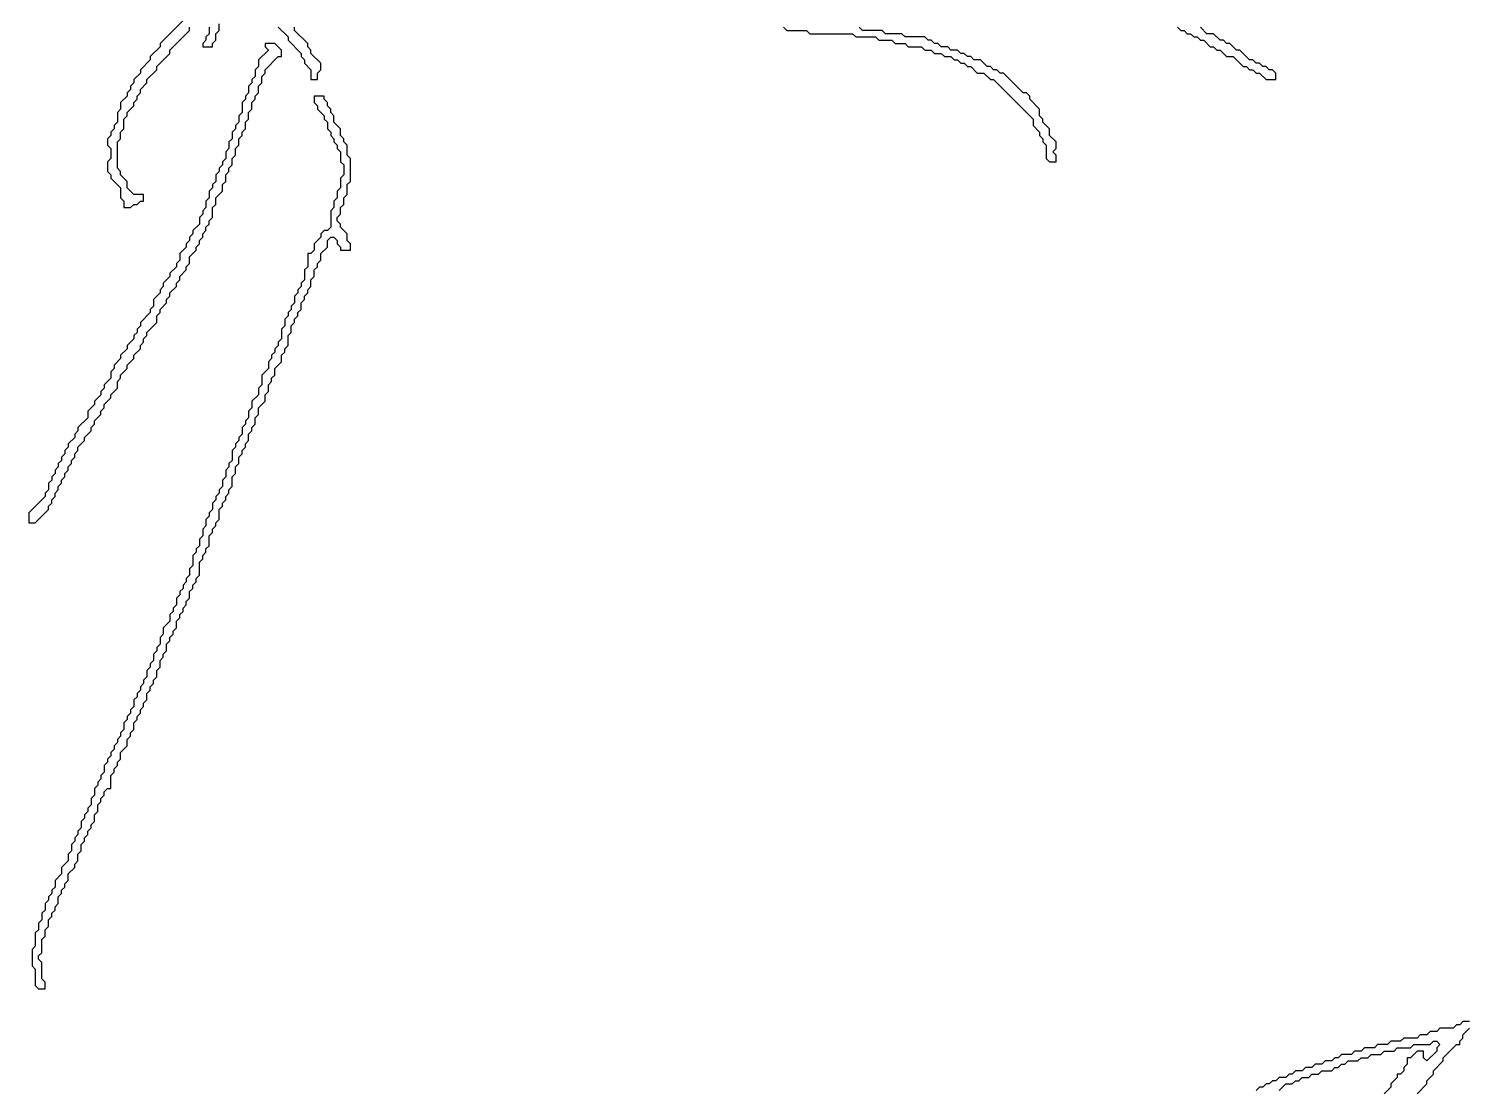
# Model space of a CAD drawing. Header units: metres. Extents: x 0 to 100, y 0 to 129.
# Drawn here: x 35.65 to 46.6, y 77.47 to 85.54 of the extents above; entities that cross this region are included whole.
import ezdxf

# ---------------------------------------------------------------- set-up
doc = ezdxf.new("R2010")
doc.units = ezdxf.units.M

msp = doc.modelspace()

# ---------------------------------------------------------------- linework, layer by layer
for points in [[(36.825, 85.6), (36.65, 85.425), (36.65, 85.4), (36.575, 85.325), (36.575, 85.3), (36.5, 85.225), (36.5, 85.2), (36.45, 85.15), (36.45, 85.125), (36.425, 85.1), (36.425, 85.075), (36.4, 85.05), (36.4, 85.025), (36.35, 84.975), (36.35, 84.925), (36.325, 84.9), (36.325, 84.825), (36.3, 84.8), (36.3, 84.775), (36.275, 84.75), (36.275, 84.725), (36.25, 84.7), (36.25, 84.65), (36.275, 84.625), (36.275, 84.55), (36.25, 84.525), (36.25, 84.45), (36.275, 84.425), (36.275, 84.4), (36.35, 84.325), (36.35, 84.25), (36.375, 84.225), (36.375, 84.175), (36.425, 84.175), (36.45, 84.2), (36.475, 84.2), (36.5, 84.225), (36.525, 84.225), (36.525, 84.275), (36.45, 84.275), (36.4, 84.325), (36.4, 84.375), (36.35, 84.425), (36.35, 84.45), (36.325, 84.475), (36.325, 84.675), (36.35, 84.7), (36.35, 84.75), (36.375, 84.775), (36.375, 84.85), (36.4, 84.875), (36.4, 84.9), (36.45, 84.95), (36.45, 84.975), (36.475, 85), (36.475, 85.025), (36.5, 85.05), (36.5, 85.075), (36.55, 85.125), (36.55, 85.15), (36.625, 85.225), (36.625, 85.25), (36.725, 85.35), (36.725, 85.375), (36.875, 85.525), (36.875, 85.55)], [(37.025, 85.55), (37.025, 85.5), (37, 85.475), (37, 85.45), (36.975, 85.425), (36.975, 85.4), (37.05, 85.4), (37.05, 85.425), (37.075, 85.45), (37.075, 85.5), (37.1, 85.525), (37.1, 85.575)], [(37.55, 85.55), (37.625, 85.475), (37.625, 85.45), (37.725, 85.35), (37.725, 85.325), (37.75, 85.3), (37.75, 85.275), (37.8, 85.225), (37.8, 85.15), (37.85, 85.15), (37.85, 85.2), (37.875, 85.225), (37.875, 85.275), (37.8, 85.35), (37.8, 85.375), (37.775, 85.4), (37.775, 85.425), (37.675, 85.525), (37.675, 85.55)], [(41.4, 85.55), (41.425, 85.525), (41.575, 85.525), (41.6, 85.5), (41.925, 85.5), (41.95, 85.475), (42.1, 85.475), (42.125, 85.45), (42.225, 85.45), (42.25, 85.425), (42.325, 85.425), (42.35, 85.4), (42.45, 85.4), (42.475, 85.375), (42.525, 85.375), (42.55, 85.35), (42.6, 85.35), (42.625, 85.325), (42.675, 85.325), (42.7, 85.3), (42.725, 85.3), (42.75, 85.275), (42.775, 85.275), (42.8, 85.25), (42.825, 85.25), (42.875, 85.2), (42.925, 85.2), (42.975, 85.15), (43, 85.15), (43.3, 84.85), (43.3, 84.8), (43.35, 84.75), (43.35, 84.725), (43.375, 84.7), (43.375, 84.675), (43.4, 84.65), (43.4, 84.55), (43.425, 84.525), (43.475, 84.525), (43.475, 84.575), (43.45, 84.6), (43.475, 84.625), (43.475, 84.675), (43.425, 84.725), (43.425, 84.775), (43.375, 84.825), (43.375, 84.85), (43.35, 84.875), (43.35, 84.925), (43.275, 85), (43.275, 85.025), (43.25, 85.05), (43.225, 85.05), (43.075, 85.2), (43.05, 85.2), (43.025, 85.225), (43, 85.225), (42.975, 85.25), (42.95, 85.25), (42.9, 85.3), (42.85, 85.3), (42.825, 85.325), (42.8, 85.325), (42.775, 85.35), (42.75, 85.35), (42.725, 85.375), (42.675, 85.375), (42.65, 85.4), (42.6, 85.4), (42.575, 85.425), (42.55, 85.425), (42.525, 85.45), (42.5, 85.45), (42.475, 85.475), (42.325, 85.475), (42.3, 85.5), (42.175, 85.5), (42.15, 85.525), (42, 85.525), (41.975, 85.55)], [(44.4, 85.55), (44.425, 85.525), (44.45, 85.525), (44.475, 85.5), (44.5, 85.5), (44.525, 85.475), (44.55, 85.475), (44.575, 85.45), (44.6, 85.45), (44.65, 85.4), (44.675, 85.4), (44.7, 85.375), (44.725, 85.375), (44.775, 85.325), (44.825, 85.325), (44.9, 85.25), (44.925, 85.25), (44.95, 85.225), (44.975, 85.225), (45, 85.2), (45.025, 85.2), (45.075, 85.15), (45.15, 85.15), (45.15, 85.2), (45.125, 85.225), (45.1, 85.225), (45.075, 85.25), (45.05, 85.25), (45.025, 85.275), (45, 85.275), (44.975, 85.3), (44.95, 85.3), (44.875, 85.375), (44.85, 85.375), (44.8, 85.425), (44.775, 85.425), (44.75, 85.45), (44.725, 85.45), (44.675, 85.5), (44.625, 85.5), (44.575, 85.55)], [(37.45, 85.425), (37.45, 85.4), (37.475, 85.375), (37.4, 85.3), (37.4, 85.25), (37.375, 85.225), (37.375, 85.175), (37.35, 85.15), (37.35, 85.125), (37.325, 85.1), (37.325, 85.05), (37.3, 85.025), (37.3, 85), (37.275, 84.975), (37.275, 84.9), (37.25, 84.875), (37.25, 84.825), (37.225, 84.8), (37.225, 84.775), (37.2, 84.75), (37.2, 84.7), (37.175, 84.675), (37.175, 84.625), (37.15, 84.6), (37.15, 84.55), (37.125, 84.525), (37.125, 84.5), (37.1, 84.475), (37.1, 84.45), (37.075, 84.425), (37.075, 84.375), (37.05, 84.35), (37.05, 84.325), (37.025, 84.3), (37.025, 84.25), (37, 84.225), (37, 84.175), (36.975, 84.15), (36.975, 84.125), (36.95, 84.1), (36.95, 84.05), (36.9, 84), (36.9, 83.975), (36.875, 83.95), (36.875, 83.925), (36.85, 83.9), (36.85, 83.875), (36.8, 83.825), (36.8, 83.775), (36.775, 83.75), (36.775, 83.725), (36.725, 83.675), (36.725, 83.65), (36.675, 83.6), (36.675, 83.575), (36.65, 83.55), (36.65, 83.525), (36.6, 83.475), (36.6, 83.425), (36.575, 83.4), (36.575, 83.375), (36.5, 83.3), (36.5, 83.275), (36.475, 83.25), (36.475, 83.225), (36.45, 83.2), (36.45, 83.175), (36.4, 83.125), (36.4, 83.1), (36.35, 83.05), (36.35, 83.025), (36.3, 82.975), (36.3, 82.95), (36.275, 82.925), (36.275, 82.875), (36.225, 82.825), (36.225, 82.8), (36.2, 82.775), (36.2, 82.75), (36.15, 82.7), (36.15, 82.675), (36.1, 82.625), (36.1, 82.575), (36.025, 82.5), (36.025, 82.475), (36, 82.45), (36, 82.425), (35.95, 82.375), (35.95, 82.35), (35.925, 82.325), (35.925, 82.3), (35.9, 82.275), (35.9, 82.25), (35.875, 82.225), (35.875, 82.2), (35.85, 82.175), (35.85, 82.15), (35.825, 82.125), (35.825, 82.1), (35.8, 82.075), (35.8, 82.025), (35.775, 82), (35.775, 81.975), (35.65, 81.85), (35.65, 81.775), (35.7, 81.775), (35.8, 81.875), (35.8, 81.9), (35.825, 81.925), (35.825, 81.95), (35.85, 81.975), (35.85, 82), (35.875, 82.025), (35.875, 82.05), (35.9, 82.075), (35.9, 82.1), (35.925, 82.125), (35.925, 82.15), (35.95, 82.175), (35.95, 82.2), (35.975, 82.225), (35.975, 82.25), (36, 82.275), (36, 82.3), (36.025, 82.325), (36.025, 82.35), (36.075, 82.4), (36.075, 82.425), (36.125, 82.475), (36.125, 82.5), (36.15, 82.525), (36.15, 82.55), (36.2, 82.6), (36.2, 82.625), (36.225, 82.65), (36.225, 82.675), (36.275, 82.725), (36.275, 82.75), (36.325, 82.8), (36.325, 82.85), (36.35, 82.875), (36.35, 82.9), (36.4, 82.95), (36.4, 82.975), (36.45, 83.025), (36.45, 83.05), (36.5, 83.1), (36.5, 83.125), (36.525, 83.15), (36.525, 83.175), (36.55, 83.2), (36.55, 83.225), (36.625, 83.3), (36.625, 83.35), (36.65, 83.375), (36.65, 83.4), (36.7, 83.45), (36.7, 83.475), (36.725, 83.5), (36.725, 83.525), (36.775, 83.575), (36.775, 83.6), (36.8, 83.625), (36.8, 83.65), (36.85, 83.7), (36.85, 83.725), (36.875, 83.75), (36.875, 83.8), (36.925, 83.85), (36.925, 83.875), (36.95, 83.9), (36.95, 83.925), (36.975, 83.95), (36.975, 83.975), (37, 84), (37, 84.025), (37.025, 84.05), (37.025, 84.075), (37.05, 84.1), (37.05, 84.175), (37.075, 84.2), (37.075, 84.25), (37.125, 84.3), (37.125, 84.35), (37.15, 84.375), (37.15, 84.425), (37.175, 84.45), (37.175, 84.475), (37.2, 84.5), (37.2, 84.55), (37.225, 84.575), (37.225, 84.625), (37.25, 84.65), (37.25, 84.7), (37.275, 84.725), (37.275, 84.75), (37.3, 84.775), (37.3, 84.825), (37.325, 84.85), (37.325, 84.9), (37.35, 84.925), (37.35, 84.975), (37.375, 85), (37.375, 85.025), (37.4, 85.05), (37.4, 85.1), (37.425, 85.125), (37.425, 85.175), (37.45, 85.2), (37.45, 85.225), (37.55, 85.325), (37.575, 85.325), (37.575, 85.375), (37.525, 85.425), (37.45, 85.425)], [(37.825, 85.025), (37.825, 84.975), (37.85, 84.95), (37.85, 84.925), (37.9, 84.875), (37.9, 84.85), (37.925, 84.825), (37.925, 84.775), (37.95, 84.75), (37.95, 84.725), (37.975, 84.7), (37.975, 84.675), (38, 84.65), (38, 84.625), (38.025, 84.6), (38.025, 84.525), (38.05, 84.5), (38.05, 84.425), (38.025, 84.4), (38.025, 84.325), (38, 84.3), (38, 84.25), (37.975, 84.225), (37.975, 84.175), (37.95, 84.15), (37.95, 84.025), (37.925, 84), (37.9, 84), (37.875, 83.975), (37.875, 83.95), (37.825, 83.9), (37.825, 83.85), (37.8, 83.825), (37.775, 83.825), (37.775, 83.725), (37.75, 83.7), (37.75, 83.625), (37.725, 83.6), (37.725, 83.575), (37.7, 83.55), (37.7, 83.525), (37.675, 83.5), (37.675, 83.45), (37.65, 83.425), (37.65, 83.4), (37.625, 83.375), (37.625, 83.35), (37.6, 83.325), (37.6, 83.275), (37.575, 83.25), (37.575, 83.175), (37.55, 83.15), (37.55, 83.125), (37.525, 83.1), (37.525, 83.075), (37.5, 83.05), (37.5, 83.025), (37.475, 83), (37.475, 82.95), (37.425, 82.9), (37.425, 82.825), (37.4, 82.8), (37.4, 82.75), (37.35, 82.7), (37.35, 82.65), (37.325, 82.625), (37.325, 82.575), (37.3, 82.55), (37.3, 82.525), (37.275, 82.5), (37.275, 82.45), (37.25, 82.425), (37.25, 82.4), (37.225, 82.375), (37.225, 82.35), (37.2, 82.325), (37.2, 82.25), (37.175, 82.225), (37.175, 82.2), (37.15, 82.175), (37.15, 82.125), (37.125, 82.1), (37.125, 82.05), (37.1, 82.025), (37.1, 82), (37.075, 81.975), (37.075, 81.95), (37.05, 81.925), (37.05, 81.875), (37.025, 81.85), (37.025, 81.825), (37, 81.8), (37, 81.75), (36.975, 81.725), (36.975, 81.675), (36.95, 81.65), (36.95, 81.6), (36.925, 81.575), (36.925, 81.55), (36.9, 81.525), (36.9, 81.45), (36.875, 81.425), (36.875, 81.375), (36.85, 81.35), (36.85, 81.325), (36.825, 81.3), (36.825, 81.275), (36.8, 81.25), (36.8, 81.225), (36.775, 81.2), (36.775, 81.15), (36.75, 81.125), (36.75, 81.1), (36.725, 81.075), (36.725, 81.025), (36.675, 80.975), (36.675, 80.925), (36.65, 80.9), (36.65, 80.85), (36.625, 80.825), (36.625, 80.8), (36.6, 80.775), (36.6, 80.725), (36.575, 80.7), (36.575, 80.675), (36.55, 80.65), (36.55, 80.6), (36.525, 80.575), (36.525, 80.55), (36.5, 80.525), (36.5, 80.5), (36.475, 80.475), (36.475, 80.45), (36.45, 80.425), (36.45, 80.375), (36.425, 80.35), (36.425, 80.325), (36.4, 80.3), (36.4, 80.275), (36.375, 80.25), (36.375, 80.2), (36.35, 80.175), (36.35, 80.15), (36.325, 80.125), (36.325, 80.1), (36.3, 80.075), (36.3, 80.05), (36.275, 80.025), (36.275, 80), (36.25, 79.975), (36.25, 79.95), (36.225, 79.925), (36.225, 79.875), (36.2, 79.85), (36.2, 79.825), (36.175, 79.8), (36.175, 79.775), (36.15, 79.75), (36.15, 79.7), (36.125, 79.675), (36.125, 79.625), (36.1, 79.6), (36.1, 79.575), (36.075, 79.55), (36.075, 79.525), (36.05, 79.5), (36.05, 79.45), (36.025, 79.425), (36.025, 79.4), (36, 79.375), (36, 79.35), (35.975, 79.325), (35.975, 79.275), (35.95, 79.25), (35.95, 79.2), (35.9, 79.15), (35.9, 79.1), (35.85, 79.05), (35.85, 79), (35.825, 78.975), (35.825, 78.95), (35.8, 78.925), (35.8, 78.9), (35.775, 78.875), (35.775, 78.825), (35.75, 78.8), (35.75, 78.75), (35.725, 78.725), (35.725, 78.675), (35.7, 78.65), (35.7, 78.55), (35.675, 78.525), (35.675, 78.4), (35.7, 78.375), (35.7, 78.25), (35.725, 78.225), (35.775, 78.225), (35.775, 78.275), (35.75, 78.3), (35.75, 78.425), (35.725, 78.45), (35.725, 78.475), (35.75, 78.5), (35.75, 78.6), (35.775, 78.625), (35.775, 78.675), (35.8, 78.7), (35.8, 78.75), (35.825, 78.775), (35.825, 78.8), (35.85, 78.825), (35.85, 78.85), (35.875, 78.875), (35.875, 78.925), (35.9, 78.95), (35.9, 78.975), (35.925, 79), (35.925, 79.025), (35.95, 79.05), (35.95, 79.1), (36, 79.15), (36, 79.175), (36.025, 79.2), (36.025, 79.25), (36.05, 79.275), (36.05, 79.325), (36.075, 79.35), (36.075, 79.375), (36.1, 79.4), (36.1, 79.425), (36.125, 79.45), (36.125, 79.475), (36.15, 79.5), (36.15, 79.55), (36.175, 79.575), (36.175, 79.625), (36.2, 79.65), (36.2, 79.675), (36.225, 79.7), (36.225, 79.725), (36.25, 79.75), (36.275, 79.75), (36.275, 79.85), (36.3, 79.875), (36.3, 79.9), (36.325, 79.925), (36.325, 79.95), (36.35, 79.975), (36.35, 80.025), (36.4, 80.075), (36.4, 80.125), (36.425, 80.15), (36.425, 80.175), (36.45, 80.2), (36.45, 80.25), (36.475, 80.275), (36.475, 80.3), (36.5, 80.325), (36.5, 80.35), (36.525, 80.375), (36.525, 80.4), (36.55, 80.425), (36.55, 80.475), (36.575, 80.5), (36.575, 80.525), (36.6, 80.55), (36.6, 80.575), (36.625, 80.6), (36.625, 80.65), (36.65, 80.675), (36.65, 80.725), (36.675, 80.75), (36.675, 80.775), (36.7, 80.8), (36.7, 80.85), (36.725, 80.875), (36.725, 80.9), (36.75, 80.925), (36.75, 80.95), (36.775, 80.975), (36.775, 81.025), (36.8, 81.05), (36.8, 81.075), (36.825, 81.1), (36.825, 81.125), (36.85, 81.15), (36.85, 81.175), (36.875, 81.2), (36.875, 81.25), (36.9, 81.275), (36.9, 81.3), (36.925, 81.325), (36.925, 81.35), (36.95, 81.375), (36.95, 81.475), (36.975, 81.5), (36.975, 81.525), (37, 81.55), (37, 81.575), (37.025, 81.6), (37.025, 81.675), (37.05, 81.7), (37.05, 81.725), (37.075, 81.75), (37.075, 81.775), (37.1, 81.8), (37.1, 81.875), (37.125, 81.9), (37.125, 81.925), (37.15, 81.95), (37.15, 81.975), (37.175, 82), (37.175, 82.025), (37.2, 82.05), (37.2, 82.125), (37.225, 82.15), (37.225, 82.2), (37.25, 82.225), (37.25, 82.275), (37.275, 82.3), (37.275, 82.325), (37.3, 82.35), (37.3, 82.375), (37.325, 82.4), (37.325, 82.45), (37.35, 82.475), (37.35, 82.5), (37.375, 82.525), (37.375, 82.575), (37.4, 82.6), (37.4, 82.65), (37.45, 82.7), (37.45, 82.75), (37.475, 82.775), (37.475, 82.825), (37.5, 82.85), (37.5, 82.875), (37.525, 82.9), (37.525, 82.95), (37.575, 83), (37.575, 83.05), (37.6, 83.075), (37.6, 83.1), (37.625, 83.125), (37.625, 83.2), (37.65, 83.225), (37.65, 83.275), (37.675, 83.3), (37.675, 83.325), (37.7, 83.35), (37.7, 83.375), (37.725, 83.4), (37.725, 83.45), (37.75, 83.475), (37.75, 83.5), (37.775, 83.525), (37.775, 83.55), (37.8, 83.575), (37.8, 83.625), (37.825, 83.65), (37.825, 83.7), (37.85, 83.725), (37.85, 83.75), (37.875, 83.775), (37.875, 83.825), (37.925, 83.875), (37.925, 83.925), (37.95, 83.95), (37.975, 83.95), (38, 83.925), (38, 83.9), (38.025, 83.875), (38.025, 83.85), (38.1, 83.85), (38.1, 83.9), (38.075, 83.925), (38.075, 83.975), (38.025, 84.025), (38.025, 84.05), (38, 84.075), (38, 84.1), (38.025, 84.125), (38.025, 84.175), (38.05, 84.2), (38.05, 84.25), (38.075, 84.275), (38.075, 84.35), (38.1, 84.375), (38.1, 84.55), (38.075, 84.575), (38.075, 84.65), (38.05, 84.675), (38.05, 84.7), (38.025, 84.725), (38.025, 84.775), (37.975, 84.825), (37.975, 84.875), (37.95, 84.9), (37.95, 84.925), (37.925, 84.95), (37.925, 84.975), (37.9, 85), (37.9, 85.025), (37.825, 85.025)], [(46.625, 77.975), (46.575, 77.975), (46.55, 77.95), (46.525, 77.95), (46.5, 77.925), (46.4, 77.925), (46.375, 77.9), (46.325, 77.9), (46.3, 77.875), (46.25, 77.875), (46.225, 77.85), (46.125, 77.85), (46.1, 77.825), (46.025, 77.825), (46, 77.8), (45.925, 77.8), (45.9, 77.775), (45.825, 77.775), (45.8, 77.75), (45.75, 77.75), (45.725, 77.725), (45.65, 77.725), (45.625, 77.7), (45.6, 77.7), (45.575, 77.675), (45.525, 77.675), (45.5, 77.65), (45.45, 77.65), (45.425, 77.625), (45.375, 77.625), (45.35, 77.6), (45.3, 77.6), (45.275, 77.575), (45.25, 77.575), (45.225, 77.55), (45.175, 77.55), (45.15, 77.525), (45.125, 77.525), (45.1, 77.5), (45.075, 77.5), (45.05, 77.475), (45.025, 77.475), (45, 77.45)], [(46.225, 77.425), (46.3, 77.5), (46.3, 77.525), (46.35, 77.575), (46.35, 77.6), (46.425, 77.675), (46.425, 77.7), (46.525, 77.8), (46.55, 77.8), (46.55, 77.825), (46.575, 77.85), (46.575, 77.875), (46.625, 77.925)], [(45.175, 77.45), (45.225, 77.5), (45.275, 77.5), (45.3, 77.525), (45.325, 77.525), (45.35, 77.55), (45.4, 77.55), (45.425, 77.575), (45.475, 77.575), (45.5, 77.6), (45.575, 77.6), (45.6, 77.625), (45.625, 77.625), (45.65, 77.65), (45.675, 77.65), (45.7, 77.675), (45.775, 77.675), (45.8, 77.7), (45.85, 77.7), (45.875, 77.725), (45.95, 77.725), (45.975, 77.75), (46.05, 77.75), (46.075, 77.775), (46.175, 77.775), (46.2, 77.8), (46.325, 77.8), (46.35, 77.825), (46.375, 77.825), (46.4, 77.8), (46.375, 77.775), (46.375, 77.75), (46.3, 77.675), (46.275, 77.7), (46.275, 77.75), (46.225, 77.75), (46.175, 77.7), (46.15, 77.7), (46.15, 77.65), (46.125, 77.625), (46.125, 77.6), (46.1, 77.575), (46.075, 77.575), (46.075, 77.55), (46.025, 77.5), (46.025, 77.475), (45.975, 77.425)]]:
    msp.add_lwpolyline(points)

doc.saveas('drawing.dxf')
